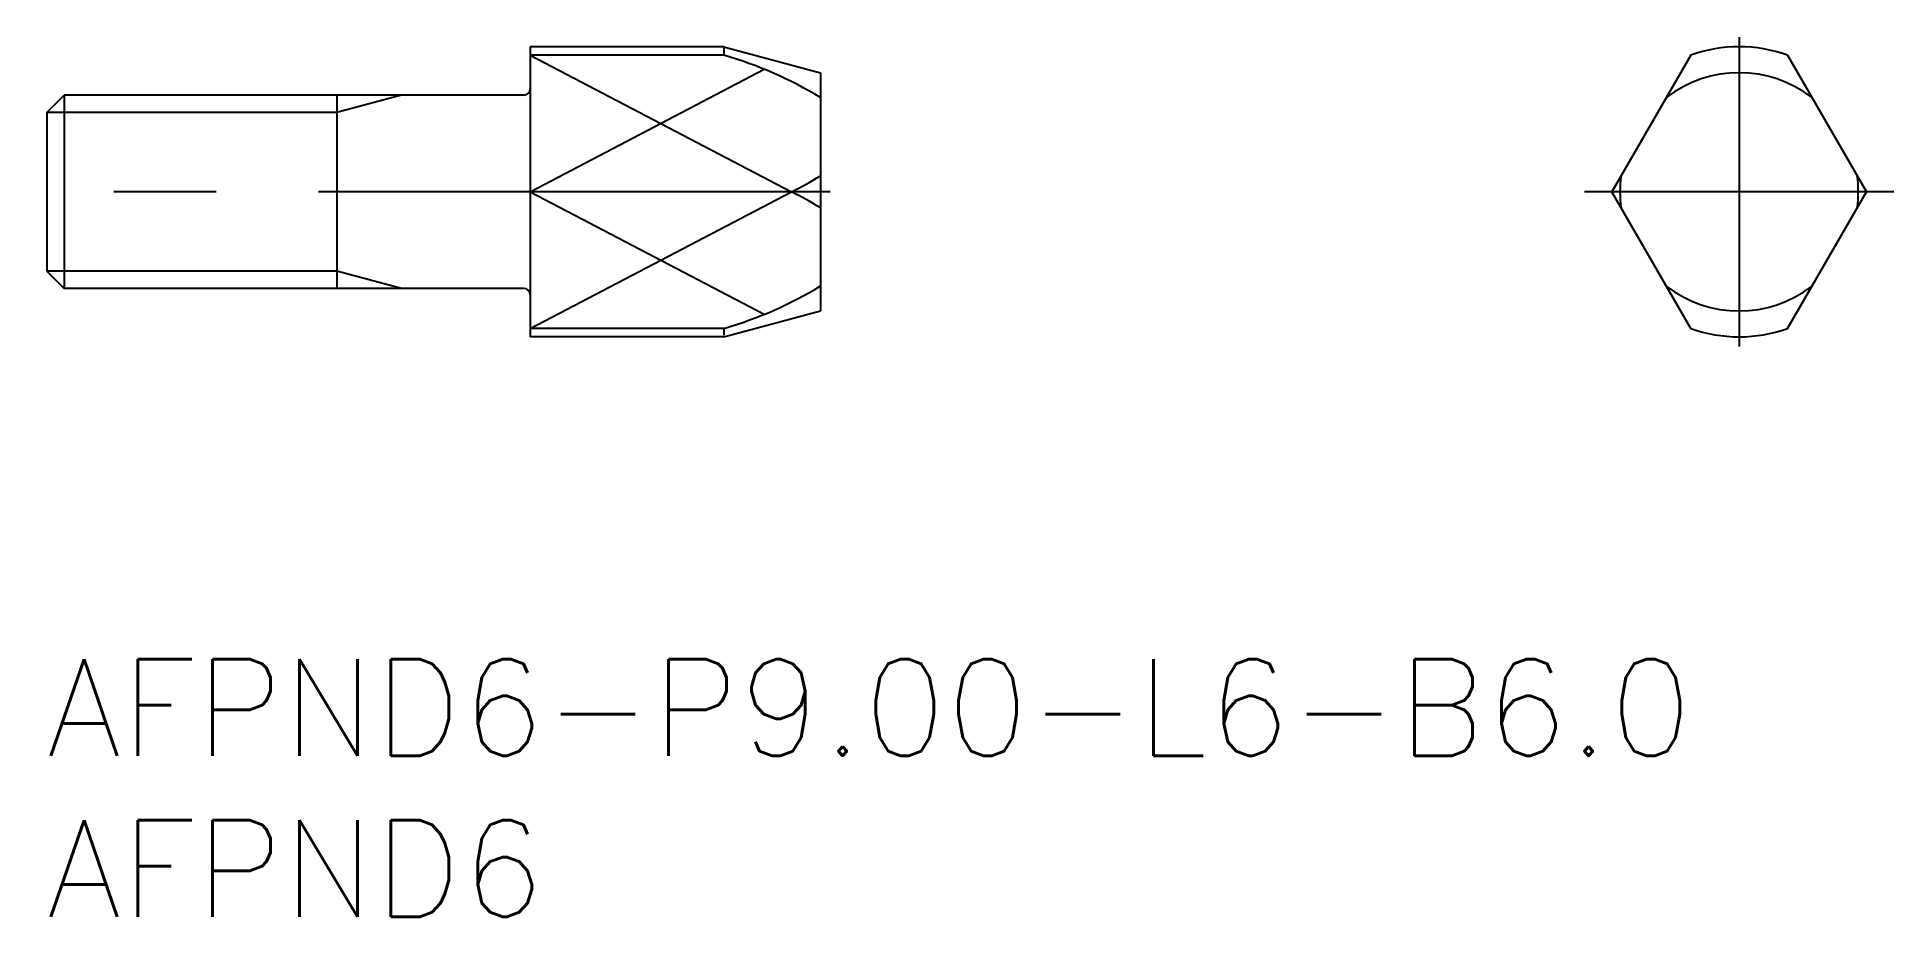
# Model space of a CAD drawing. Extents: x -0.3 to 57.3, y -8 to 19.3.
import ezdxf

# ---------------------------------------------------------------- set-up
doc = ezdxf.new("R2010")
doc.units = 0
doc.header["$LTSCALE"] = 0.5
doc.linetypes.add('CENTER', pattern=[50.8, 31.75, -6.35, 6.35, -6.35])
for name, color, linetype in [('MSM_CENTER', 1, 'CENTER'), ('MSM_CONTINUOUS', 7, 'CONTINUOUS'), ('MSM_NARROW', 5, 'CONTINUOUS'), ('MSM_PART_NUMBER', 7, 'CONTINUOUS')]:
    doc.layers.add(name, color=color, linetype=linetype)
doc.styles.get("Standard").update_dxf_attribs({"font": 'txt.shx', "height": 1, "bigfont": 'bigfont.shx'})

# ---------------------------------------------------------------- blocks, each defined once
blk = doc.blocks.new('*U4')
at = {"layer": 'MSM_PART_NUMBER'}
blk.add_text('AFPND6-P9.00-L6-B6.0', height=3, dxfattribs=at).set_placement((0, -3))
blk = doc.blocks.new('*U5')
at = {"layer": 'MSM_PART_NUMBER'}
blk.add_text('AFPND6', height=3, dxfattribs=at).set_placement((0, -8))

msp = doc.modelspace()

# ---------------------------------------------------------------- linework, layer by layer
at = {"layer": 'MSM_CENTER'}
for p, q in [((52.5, 19.3), (52.5, 9.7)), ((24.3, 14.5), (-0.3, 14.5)), ((57.3, 14.5), (47.7, 14.5))]:
    msp.add_line(p, q, dxfattribs=at)
at = {"layer": 'MSM_CONTINUOUS'}
for p, q in [((21, 19), (15, 19)), ((15, 19), (15, 10)), ((21, 18.743), (15, 18.743)), ((21, 19), (24, 18.196)), ((51, 18.743), (48.551, 14.5)), ((54, 18.743), (56.449, 14.5)), ((24, 18.196), (24, 10.804)), ((0, 16.959), (0.541, 17.5)), ((0.541, 17.5), (0.541, 11.5)), ((14.8, 17.5), (0.541, 17.5)), ((9, 17.5), (9, 11.5)), ((0, 16.959), (0, 12.041)), ((23.1, 14.5), (15, 14.5)), ((51, 10.257), (48.551, 14.5)), ((54, 10.257), (56.449, 14.5)), ((0, 12.041), (0.541, 11.5)), ((14.8, 11.5), (0.541, 11.5)), ((21, 10), (24, 10.804)), ((21, 10.257), (15, 10.257)), ((21, 10), (15, 10))]:
    msp.add_line(p, q, dxfattribs=at)
for centre, radius, start, end in [((17.494, 6.699), 12.543, 58.75698, 73.76983), ((52.5, 14.5), 4.5, 70.52878, 109.47122), ((52.5, 14.5), 3.696, 52.27375, 127.72625), ((14.8, 17.7), 0.2, 270, 0), ((17.494, 25.721), 12.543, 296.54407, 301.24302), ((52.5, 14.5), 3.696, 172.27375, 187.72625), ((52.5, 14.5), 3.696, 352.27375, 7.72625), ((17.494, 3.279), 12.543, 58.75698, 63.45593), ((17.494, 22.301), 12.543, 286.23017, 301.24302), ((52.5, 14.5), 3.696, 232.27375, 307.72625), ((14.8, 11.3), 0.2, 0, 90), ((52.5, 14.5), 4.5, 250.52878, 289.47122)]:
    msp.add_arc(centre, radius, start, end, dxfattribs=at)
at = {"layer": 'MSM_NARROW'}
for p, q in [((15, 18.743), (23.1, 14.5)), ((21, 18.953), (21, 18.773)), ((15, 14.5), (22.259, 18.302)), ((11, 17.5), (9, 16.959)), ((9, 16.959), (0, 16.959)), ((15, 10.257), (23.1, 14.5)), ((15, 14.5), (22.259, 10.698)), ((9, 12.041), (0, 12.041)), ((11, 11.5), (9, 12.041)), ((21, 10.227), (21, 10.047))]:
    msp.add_line(p, q, dxfattribs=at)

# ---------------------------------------------------------------- block references
at = {"layer": 'MSM_CONTINUOUS'}
for name in ['*U4', '*U5']:
    msp.add_blockref(name, (0, 0), dxfattribs=at)

doc.saveas('drawing.dxf')
